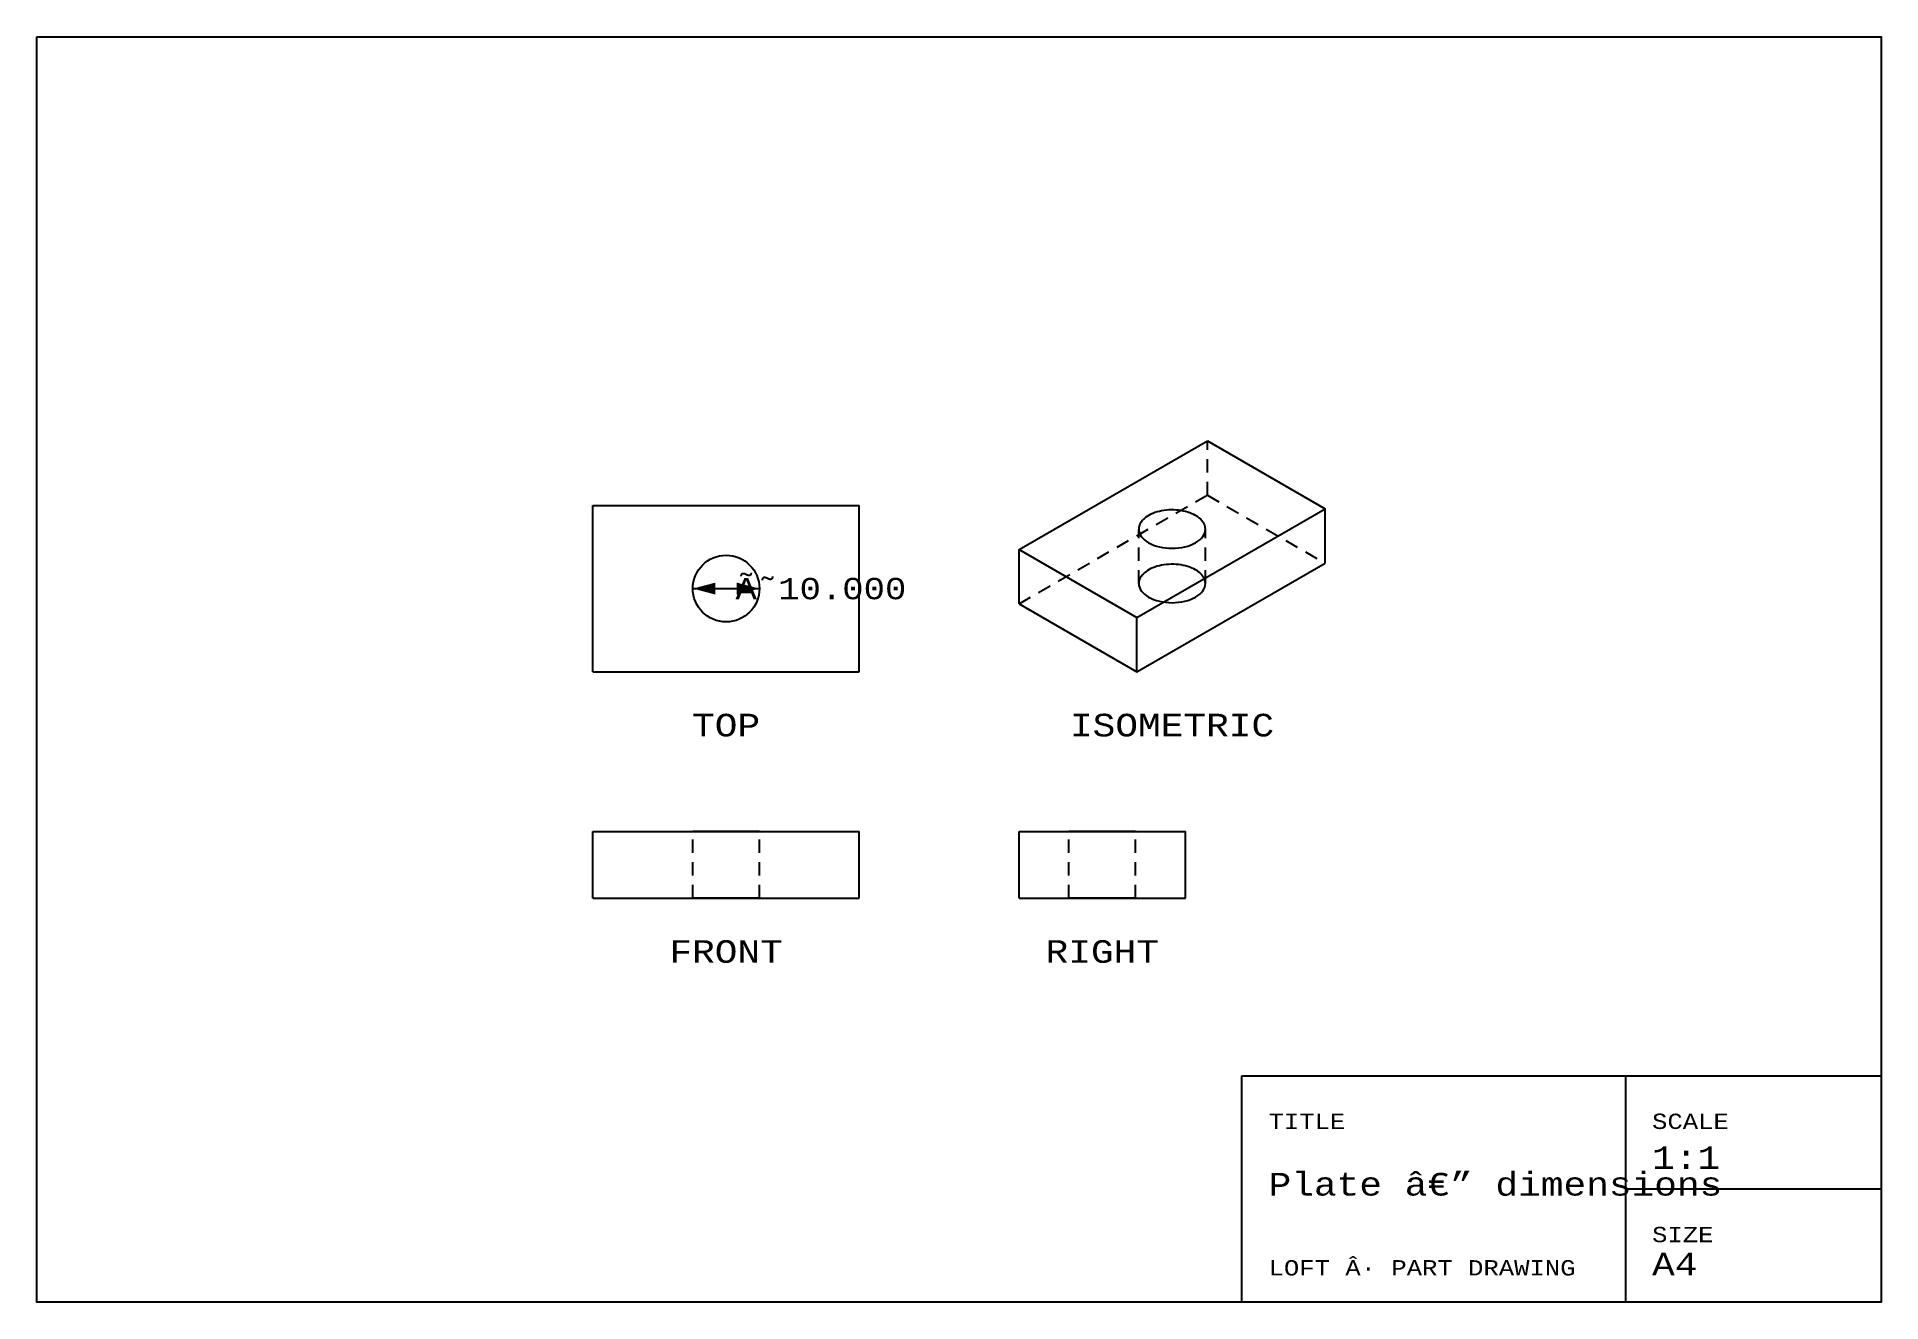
# Model space of a CAD drawing. Header units: metres. Extents: x 10 to 287, y 10 to 200.
import ezdxf
from ezdxf.enums import TextEntityAlignment as Align

# ---------------------------------------------------------------- set-up
doc = ezdxf.new("R2010")
doc.units = ezdxf.units.M
doc.linetypes.add('DASHED', pattern=[3.4, 2, -1.4])
for name, color, linetype in [('DIMENSION', 1, 'Continuous'), ('HIDDEN', 8, 'DASHED'), ('TITLE', 5, 'Continuous'), ('VISIBLE', 7, 'Continuous')]:
    doc.layers.add(name, color=color, linetype=linetype)
doc.styles.add('LOFT_MONO', font='cour.ttf')

msp = doc.modelspace()

# ---------------------------------------------------------------- linework, layer by layer
at = {"layer": 'DIMENSION'}
msp.add_line((108.52, 117.15), (118.52, 117.15), dxfattribs=at)
for points in [[(108.52, 117.15), (111.92, 116.25), (111.92, 118.05)], [(118.52, 117.15), (115.12, 118.05), (115.12, 116.25)]]:
    msp.add_solid(points, dxfattribs=at)
at = {"layer": 'HIDDEN'}
for p, q in [((185.8, 131.19), (185.8, 139.35)), ((157.52, 114.86), (185.8, 131.19)), ((185.8, 131.19), (203.48, 120.98)), ((175.5, 117.92), (175.5, 126.08)), ((185.5, 117.92), (185.5, 126.08)), ((108.52, 70.65), (108.52, 80.65)), ((118.52, 70.65), (118.52, 80.65)), ((165.02, 70.65), (165.02, 80.65)), ((175.02, 70.65), (175.02, 80.65))]:
    msp.add_line(p, q, dxfattribs=at)
for points in [[(184.04, 119.96), (183.77, 120.1), (183.48, 120.24), (183.17, 120.36), (182.86, 120.46), (182.53, 120.56), (182.18, 120.64), (181.83, 120.7), (181.48, 120.75), (181.11, 120.78), (180.75, 120.8), (180.38, 120.8), (180.01, 120.79), (179.65, 120.76), (179.29, 120.72), (178.93, 120.66), (178.59, 120.58), (178.25, 120.5), (177.93, 120.39), (177.62, 120.28), (177.33, 120.15), (177.05, 120.01), (176.8, 119.86), (176.56, 119.69), (176.34, 119.52), (176.15, 119.34), (175.98, 119.15), (175.84, 118.96), (175.72, 118.76), (175.62, 118.55), (175.55, 118.34), (175.51, 118.13), (175.5, 117.92)], [(185.5, 117.92), (185.5, 117.99), (185.49, 118.06), (185.49, 118.13), (185.48, 118.2), (185.46, 118.27), (185.45, 118.34), (185.43, 118.41), (185.4, 118.48), (185.38, 118.55), (185.35, 118.62), (185.32, 118.69), (185.28, 118.76), (185.25, 118.82), (185.21, 118.89), (185.16, 118.96), (185.12, 119.02), (185.07, 119.09), (185.02, 119.15), (184.97, 119.22), (184.91, 119.28), (184.85, 119.34), (184.79, 119.4), (184.72, 119.46), (184.66, 119.52), (184.59, 119.58), (184.52, 119.64), (184.44, 119.69), (184.37, 119.75), (184.29, 119.8), (184.2, 119.86), (184.12, 119.91), (184.04, 119.96)], [(175.5, 117.92), (175.52, 117.63), (175.6, 117.35), (175.72, 117.08), (175.88, 116.81), (176.09, 116.56), (176.34, 116.31), (176.63, 116.09), (176.96, 115.88), (177.33, 115.69), (177.72, 115.52), (178.14, 115.37), (178.59, 115.25), (179.05, 115.16), (179.52, 115.09), (180.01, 115.04), (180.5, 115.03), (180.99, 115.04), (181.48, 115.09), (181.95, 115.16), (182.41, 115.25), (182.86, 115.37), (183.28, 115.52), (183.67, 115.69), (184.04, 115.88), (184.37, 116.09), (184.66, 116.31), (184.91, 116.56), (185.12, 116.81), (185.28, 117.08), (185.4, 117.35), (185.48, 117.63), (185.5, 117.92)], [(108.52, 80.65), (108.57, 80.65), (108.63, 80.65), (108.76, 80.65), (108.92, 80.65), (109.13, 80.65), (109.39, 80.65), (109.66, 80.65), (110.01, 80.65), (110.35, 80.65), (110.76, 80.65), (111.17, 80.65), (111.61, 80.65), (112.08, 80.65), (112.55, 80.65), (113.03, 80.65), (113.52, 80.65), (114.01, 80.65), (114.49, 80.65), (114.96, 80.65), (115.42, 80.65), (115.87, 80.65), (116.28, 80.65), (116.69, 80.65), (117.03, 80.65), (117.38, 80.65), (117.65, 80.65), (117.91, 80.65), (118.12, 80.65), (118.28, 80.65), (118.41, 80.65), (118.46, 80.65), (118.52, 80.65)], [(118.52, 80.65), (118.46, 80.65), (118.41, 80.65), (118.28, 80.65), (118.12, 80.65), (117.91, 80.65), (117.65, 80.65), (117.38, 80.65), (117.03, 80.65), (116.69, 80.65), (116.28, 80.65), (115.87, 80.65), (115.42, 80.65), (114.96, 80.65), (114.49, 80.65), (114.01, 80.65), (113.52, 80.65), (113.03, 80.65), (112.55, 80.65), (112.08, 80.65), (111.61, 80.65), (111.17, 80.65), (110.76, 80.65), (110.35, 80.65), (110.01, 80.65), (109.66, 80.65), (109.39, 80.65), (109.13, 80.65), (108.92, 80.65), (108.76, 80.65), (108.63, 80.65), (108.57, 80.65), (108.52, 80.65)], [(165.02, 80.65), (165.03, 80.65), (165.05, 80.65), (165.08, 80.65), (165.12, 80.65), (165.17, 80.65), (165.24, 80.65), (165.31, 80.65), (165.41, 80.65), (165.5, 80.65), (165.62, 80.65), (165.73, 80.65), (165.87, 80.65), (166.01, 80.65), (166.16, 80.65), (166.32, 80.65), (166.48, 80.65), (166.67, 80.65), (166.85, 80.65), (167.04, 80.65), (167.24, 80.65), (167.45, 80.65), (167.67, 80.65), (167.88, 80.65), (168.11, 80.65), (168.34, 80.65), (168.57, 80.65), (168.81, 80.65), (169.04, 80.65), (169.29, 80.65), (169.53, 80.65), (169.77, 80.65), (170.02, 80.65)], [(175.02, 80.65), (174.96, 80.65), (174.91, 80.65), (174.78, 80.65), (174.62, 80.65), (174.41, 80.65), (174.15, 80.65), (173.88, 80.65), (173.53, 80.65), (173.19, 80.65), (172.78, 80.65), (172.37, 80.65), (171.92, 80.65), (171.46, 80.65), (170.99, 80.65), (170.51, 80.65), (170.02, 80.65), (169.53, 80.65), (169.05, 80.65), (168.58, 80.65), (168.11, 80.65), (167.67, 80.65), (167.26, 80.65), (166.85, 80.65), (166.51, 80.65), (166.16, 80.65), (165.89, 80.65), (165.63, 80.65), (165.42, 80.65), (165.26, 80.65), (165.13, 80.65), (165.07, 80.65), (165.02, 80.65)], [(170.02, 80.65), (170.26, 80.65), (170.51, 80.65), (170.75, 80.65), (170.99, 80.65), (171.23, 80.65), (171.47, 80.65), (171.7, 80.65), (171.93, 80.65), (172.16, 80.65), (172.37, 80.65), (172.59, 80.65), (172.79, 80.65), (172.99, 80.65), (173.19, 80.65), (173.37, 80.65), (173.55, 80.65), (173.72, 80.65), (173.88, 80.65), (174.03, 80.65), (174.17, 80.65), (174.3, 80.65), (174.42, 80.65), (174.54, 80.65), (174.63, 80.65), (174.73, 80.65), (174.8, 80.65), (174.86, 80.65), (174.92, 80.65), (174.96, 80.65), (174.99, 80.65), (175.01, 80.65), (175.02, 80.65)], [(108.52, 70.65), (108.57, 70.65), (108.63, 70.65), (108.76, 70.65), (108.92, 70.65), (109.13, 70.65), (109.39, 70.65), (109.66, 70.65), (110.01, 70.65), (110.35, 70.65), (110.76, 70.65), (111.17, 70.65), (111.61, 70.65), (112.08, 70.65), (112.55, 70.65), (113.03, 70.65), (113.52, 70.65), (114.01, 70.65), (114.49, 70.65), (114.96, 70.65), (115.42, 70.65), (115.87, 70.65), (116.28, 70.65), (116.69, 70.65), (117.03, 70.65), (117.38, 70.65), (117.65, 70.65), (117.91, 70.65), (118.12, 70.65), (118.28, 70.65), (118.41, 70.65), (118.46, 70.65), (118.52, 70.65)], [(118.52, 70.65), (118.46, 70.65), (118.41, 70.65), (118.28, 70.65), (118.12, 70.65), (117.91, 70.65), (117.65, 70.65), (117.38, 70.65), (117.03, 70.65), (116.69, 70.65), (116.28, 70.65), (115.87, 70.65), (115.42, 70.65), (114.96, 70.65), (114.49, 70.65), (114.01, 70.65), (113.52, 70.65), (113.03, 70.65), (112.55, 70.65), (112.08, 70.65), (111.61, 70.65), (111.17, 70.65), (110.76, 70.65), (110.35, 70.65), (110.01, 70.65), (109.66, 70.65), (109.39, 70.65), (109.13, 70.65), (108.92, 70.65), (108.76, 70.65), (108.63, 70.65), (108.57, 70.65), (108.52, 70.65)], [(165.02, 70.65), (165.03, 70.65), (165.05, 70.65), (165.08, 70.65), (165.12, 70.65), (165.17, 70.65), (165.24, 70.65), (165.31, 70.65), (165.41, 70.65), (165.5, 70.65), (165.62, 70.65), (165.73, 70.65), (165.87, 70.65), (166.01, 70.65), (166.16, 70.65), (166.32, 70.65), (166.48, 70.65), (166.67, 70.65), (166.85, 70.65), (167.04, 70.65), (167.24, 70.65), (167.45, 70.65), (167.67, 70.65), (167.88, 70.65), (168.11, 70.65), (168.34, 70.65), (168.57, 70.65), (168.81, 70.65), (169.04, 70.65), (169.29, 70.65), (169.53, 70.65), (169.77, 70.65), (170.02, 70.65)], [(175.02, 70.65), (174.96, 70.65), (174.91, 70.65), (174.78, 70.65), (174.62, 70.65), (174.41, 70.65), (174.15, 70.65), (173.88, 70.65), (173.53, 70.65), (173.19, 70.65), (172.78, 70.65), (172.37, 70.65), (171.92, 70.65), (171.46, 70.65), (170.99, 70.65), (170.51, 70.65), (170.02, 70.65), (169.53, 70.65), (169.05, 70.65), (168.58, 70.65), (168.11, 70.65), (167.67, 70.65), (167.26, 70.65), (166.85, 70.65), (166.51, 70.65), (166.16, 70.65), (165.89, 70.65), (165.63, 70.65), (165.42, 70.65), (165.26, 70.65), (165.13, 70.65), (165.07, 70.65), (165.02, 70.65)], [(170.02, 70.65), (170.26, 70.65), (170.51, 70.65), (170.75, 70.65), (170.99, 70.65), (171.23, 70.65), (171.47, 70.65), (171.7, 70.65), (171.93, 70.65), (172.16, 70.65), (172.37, 70.65), (172.59, 70.65), (172.79, 70.65), (172.99, 70.65), (173.19, 70.65), (173.37, 70.65), (173.55, 70.65), (173.72, 70.65), (173.88, 70.65), (174.03, 70.65), (174.17, 70.65), (174.3, 70.65), (174.42, 70.65), (174.54, 70.65), (174.63, 70.65), (174.73, 70.65), (174.8, 70.65), (174.86, 70.65), (174.92, 70.65), (174.96, 70.65), (174.99, 70.65), (175.01, 70.65), (175.02, 70.65)]]:
    msp.add_lwpolyline(points, dxfattribs=at)
at = {"layer": 'TITLE'}
for p, q in [((248.6, 44), (248.6, 10)), ((248.6, 27), (287, 27))]:
    msp.add_line(p, q, dxfattribs=at)
for points in [[(10, 200), (287, 200), (287, 10), (10, 10)], [(191, 44), (287, 44), (287, 10), (191, 10)]]:
    msp.add_lwpolyline(points, close=True, dxfattribs=at)
at = {"layer": 'VISIBLE'}
for p, q in [((157.52, 123.02), (185.8, 139.35)), ((185.8, 139.35), (203.48, 129.14)), ((93.52, 104.65), (93.52, 129.65)), ((93.52, 129.65), (133.52, 129.65)), ((133.52, 104.65), (133.52, 129.65)), ((175.2, 112.81), (203.48, 129.14)), ((203.48, 120.98), (203.48, 129.14)), ((157.52, 114.86), (157.52, 123.02)), ((157.52, 123.02), (175.2, 112.81)), ((175.2, 104.65), (203.48, 120.98)), ((157.52, 114.86), (175.2, 104.65)), ((175.2, 104.65), (175.2, 112.81)), ((93.52, 104.65), (133.52, 104.65)), ((93.52, 70.65), (93.52, 80.65)), ((93.52, 80.65), (133.52, 80.65)), ((133.52, 70.65), (133.52, 80.65)), ((157.52, 70.65), (157.52, 80.65)), ((157.52, 80.65), (182.52, 80.65)), ((182.52, 70.65), (182.52, 80.65)), ((93.52, 70.65), (133.52, 70.65)), ((157.52, 70.65), (182.52, 70.65))]:
    msp.add_line(p, q, dxfattribs=at)
for points in [[(184.04, 128.12), (183.77, 128.27), (183.48, 128.4), (183.17, 128.52), (182.86, 128.63), (182.53, 128.72), (182.18, 128.8), (181.83, 128.86), (181.48, 128.91), (181.11, 128.95), (180.75, 128.97), (180.38, 128.97), (180.01, 128.96), (179.65, 128.93), (179.29, 128.88), (178.93, 128.82), (178.59, 128.75), (178.25, 128.66), (177.93, 128.56), (177.62, 128.44), (177.33, 128.31), (177.05, 128.17), (176.8, 128.02), (176.56, 127.86), (176.34, 127.69), (176.15, 127.51), (175.98, 127.32), (175.84, 127.12), (175.72, 126.92), (175.62, 126.71), (175.55, 126.51), (175.51, 126.29), (175.5, 126.08)], [(185.5, 126.08), (185.5, 126.15), (185.49, 126.22), (185.49, 126.29), (185.48, 126.37), (185.46, 126.44), (185.45, 126.51), (185.43, 126.58), (185.4, 126.65), (185.38, 126.71), (185.35, 126.78), (185.32, 126.85), (185.28, 126.92), (185.25, 126.99), (185.21, 127.06), (185.16, 127.12), (185.12, 127.19), (185.07, 127.25), (185.02, 127.32), (184.97, 127.38), (184.91, 127.44), (184.85, 127.51), (184.79, 127.57), (184.72, 127.63), (184.66, 127.69), (184.59, 127.74), (184.52, 127.8), (184.44, 127.86), (184.37, 127.91), (184.29, 127.97), (184.2, 128.02), (184.12, 128.07), (184.04, 128.12)], [(175.5, 126.08), (175.52, 125.8), (175.6, 125.52), (175.72, 125.24), (175.88, 124.98), (176.09, 124.72), (176.34, 124.48), (176.63, 124.25), (176.96, 124.04), (177.33, 123.85), (177.72, 123.68), (178.14, 123.54), (178.59, 123.42), (179.05, 123.32), (179.52, 123.25), (180.01, 123.21), (180.5, 123.2), (180.99, 123.21), (181.48, 123.25), (181.95, 123.32), (182.41, 123.42), (182.86, 123.54), (183.28, 123.68), (183.67, 123.85), (184.04, 124.04), (184.37, 124.25), (184.66, 124.48), (184.91, 124.72), (185.12, 124.98), (185.28, 125.24), (185.4, 125.52), (185.48, 125.8), (185.5, 126.08)]]:
    msp.add_lwpolyline(points, dxfattribs=at)
msp.add_circle((113.52, 117.15), 5, dxfattribs=at)

# ---------------------------------------------------------------- texts
at = {"layer": 'DIMENSION', "style": 'LOFT_MONO'}
msp.add_text('Ã˜10.000', height=3.2, dxfattribs=at).set_placement((127.76, 117.15), align=Align.MIDDLE_CENTER)
at = {"layer": 'TITLE', "style": 'LOFT_MONO'}
for s, p in [('TOP', (113.52, 96.65)), ('ISOMETRIC', (180.5, 96.65)), ('FRONT', (113.52, 62.65)), ('RIGHT', (170.02, 62.65))]:
    msp.add_text(s, height=3.4, dxfattribs=at).set_placement(p, align=Align.MIDDLE_CENTER)
for s, height, p in [('TITLE', 2.3, (195, 36)), ('SCALE', 2.3, (252.6, 36)), ('1:1', 3.4, (252.6, 30)), ('Plate â€” dimensions', 3.4, (195, 26)), ('SIZE', 2.3, (252.6, 19)), ('LOFT Â· PART DRAWING', 2.3, (195, 14)), ('A4', 3.4, (252.6, 14))]:
    msp.add_text(s, height=height, dxfattribs=at).set_placement(p)

doc.saveas('drawing.dxf')
